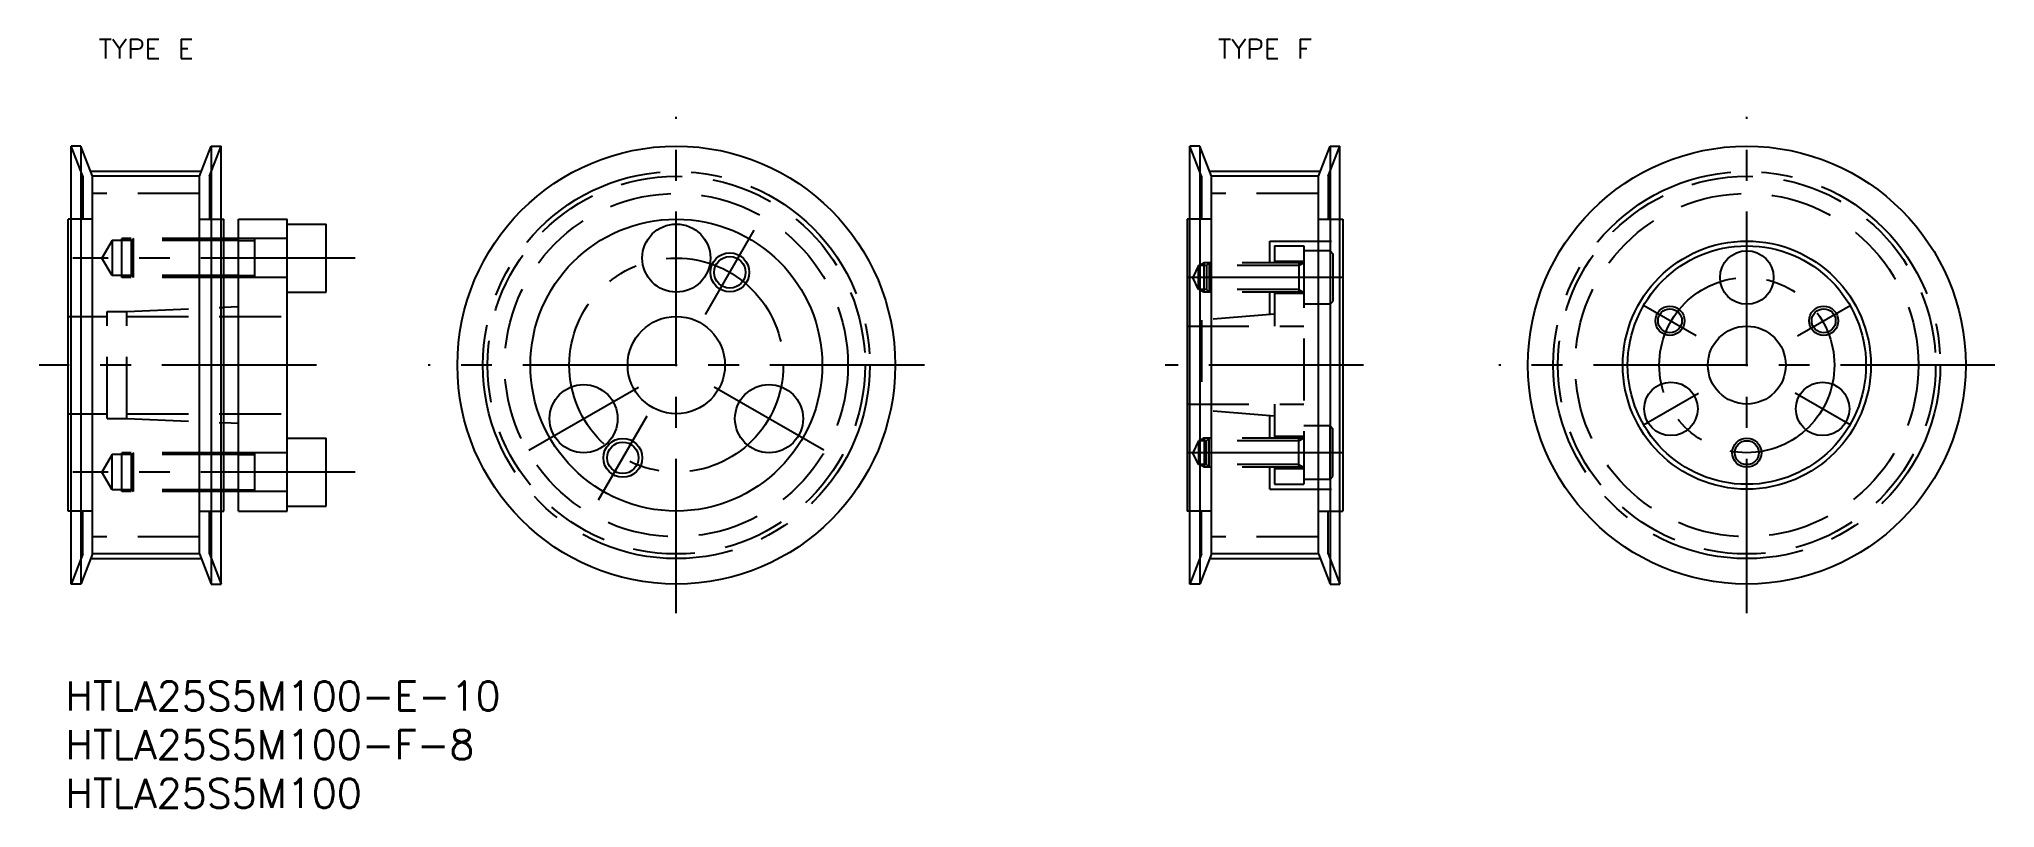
# Model space of a CAD drawing. Extents: x -3 to 198, y -13 to 66.
import ezdxf
from ezdxf.enums import TextEntityAlignment as Align

# ---------------------------------------------------------------- set-up
doc = ezdxf.new("R2010")
doc.units = 0
doc.header["$LTSCALE"] = 0.5
doc.linetypes.add('CENTER', pattern=[50.8, 31.75, -6.35, 6.35, -6.35])
doc.linetypes.add('DASHED', pattern=[19.05, 12.7, -6.35])
for name, color, linetype in [('MSM_CENTER', 1, 'CENTER'), ('MSM_CONTINUOUS', 7, 'CONTINUOUS'), ('MSM_DASHED', 4, 'DASHED'), ('MSM_NARROW', 5, 'CONTINUOUS'), ('MSM_PART_NUMBER', 7, 'CONTINUOUS')]:
    doc.layers.add(name, color=color, linetype=linetype)
doc.styles.add('MISUMI', font='txt.shx')
doc.styles.get("Standard").update_dxf_attribs({"font": 'txt.shx', "height": 3, "bigfont": 'bigfont.shx'})

# ---------------------------------------------------------------- blocks, each defined once
blk = doc.blocks.new('*U2')
at = {"layer": 'MSM_PART_NUMBER'}
blk.add_text('HTLA25S5M100-E-10', height=3, dxfattribs=at).set_placement((0, -3))
blk = doc.blocks.new('*U3')
at = {"layer": 'MSM_PART_NUMBER'}
blk.add_text('HTLA25S5M100', height=3, dxfattribs=at).set_placement((0, -13))
blk = doc.blocks.new('*U5')
at = {"layer": 'MSM_PART_NUMBER'}
blk.add_text('HTLA25S5M100-F-8', height=3, dxfattribs=at).set_placement((0, -8))

msp = doc.modelspace()

# ---------------------------------------------------------------- linework, layer by layer
at = {"layer": 'MSM_CENTER'}
for p, q in [((62.8, 7), (62.8, 58)), ((172.84, 7), (172.84, 58)), ((13.99, 52.4), (2.61, 52.4)), ((128.99, 52.4), (117.61, 52.4)), ((65.8, 37.7), (70.8, 46.36)), ((29.8, 43.5), (0.76, 43.5)), ((131.3, 41.5), (115.43, 41.5)), ((167.64, 35.5), (162.23, 38.62)), ((178.04, 35.5), (183.45, 38.62)), ((25.8, 32.5), (-2.7, 32.5)), ((88.3, 32.5), (37.3, 32.5)), ((133.43, 32.5), (113.06, 32.5)), ((198.34, 32.5), (147.34, 32.5)), ((47.64, 23.75), (58.9, 30.25)), ((77.96, 23.75), (66.7, 30.25)), ((162.23, 26.38), (167.86, 29.62)), ((183.45, 26.38), (177.82, 29.62)), ((54.8, 18.64), (59.8, 27.3)), ((131.3, 23.5), (115.43, 23.5)), ((29.8, 21.5), (0.76, 21.5)), ((13.99, 12.6), (2.61, 12.6)), ((128.99, 12.6), (117.61, 12.6))]:
    msp.add_line(p, q, dxfattribs=at)
for centre, radius in [((62.8, 32.5), 19.89), ((172.84, 32.5), 19.89), ((62.8, 32.5), 11), ((172.84, 32.5), 9)]:
    msp.add_circle(centre, radius, dxfattribs=at)
at = {"layer": 'MSM_CONTINUOUS'}
for p, q in [((0.6, 10), (0.6, 55)), ((1.6, 55), (0.6, 55)), ((1.6, 55), (1.6, 10)), ((2.8, 51.92), (1.6, 55)), ((13.8, 51.92), (15, 55)), ((15, 55), (15, 10)), ((15, 55), (16, 55)), ((16, 10), (16, 55)), ((115.6, 10), (115.6, 55)), ((116.6, 55), (115.6, 55)), ((116.6, 55), (116.6, 10)), ((117.8, 51.92), (116.6, 55)), ((128.8, 51.92), (130, 55)), ((130, 55), (130, 10)), ((130, 55), (131, 55)), ((131, 10), (131, 55)), ((2.8, 13.09), (2.8, 51.92)), ((13.8, 51.92), (2.8, 51.92)), ((13.8, 13.09), (13.8, 51.92)), ((117.8, 13.09), (117.8, 51.92)), ((128.8, 51.92), (117.8, 51.92)), ((128.8, 13.09), (128.8, 51.92)), ((0.3, 17.5), (0.3, 47.5)), ((0.6, 47.5), (0.3, 47.5)), ((16, 47.5), (16.3, 47.5)), ((16.3, 17.5), (16.3, 47.5)), ((17.8, 17.5), (17.8, 47.5)), ((17.8, 47.5), (22.8, 47.5)), ((22.8, 17.5), (22.8, 47.5)), ((22.8, 47), (26.8, 47)), ((26.8, 40), (26.8, 47)), ((115.3, 47.5), (115.3, 17.5)), ((115.6, 47.5), (115.3, 47.5)), ((131, 47.5), (131.3, 47.5)), ((131.3, 47.5), (131.3, 17.5)), ((17.8, 45.3), (16.3, 45.3)), ((17.8, 41.7), (16.3, 41.7)), ((17.8, 38.5), (16.3, 38.43)), ((22.8, 40), (26.8, 40)), ((17.8, 26.5), (16.3, 26.57)), ((22.8, 25), (26.8, 25)), ((26.8, 18), (26.8, 25)), ((17.8, 23.3), (16.3, 23.3)), ((17.8, 19.7), (16.3, 19.7)), ((0.6, 17.5), (0.3, 17.5)), ((16, 17.5), (16.3, 17.5)), ((17.8, 17.5), (22.8, 17.5)), ((22.8, 18), (26.8, 18)), ((115.6, 17.5), (115.3, 17.5)), ((131, 17.5), (131.3, 17.5)), ((2.8, 13.09), (1.6, 10)), ((13.8, 13.09), (2.8, 13.09)), ((13.8, 13.09), (15, 10)), ((117.8, 13.09), (116.6, 10)), ((128.8, 13.09), (117.8, 13.09)), ((128.8, 13.09), (130, 10)), ((1.6, 10), (0.6, 10)), ((15, 10), (16, 10)), ((116.6, 10), (115.6, 10)), ((130, 10), (131, 10))]:
    msp.add_line(p, q, dxfattribs=at)
for centre, radius in [((62.8, 32.5), 22.5), ((172.84, 32.5), 22.5), ((62.8, 32.5), 15), ((62.8, 43.5), 3.5), ((172.84, 32.5), 12.75), ((172.84, 32.5), 12.25), ((172.84, 41.5), 2.75), ((68.3, 42.03), 1.62), ((164.94, 37.06), 1.23), ((180.74, 37.06), 1.23), ((62.8, 32.5), 5), ((172.84, 32.5), 4), ((53.27, 27), 3.5), ((72.33, 27), 3.5), ((165.04, 28), 2.75), ((180.63, 28), 2.75), ((57.3, 22.97), 1.62), ((172.84, 23.5), 1.23)]:
    msp.add_circle(centre, radius, dxfattribs=at)
at = {"layer": 'MSM_DASHED'}
for p, q in [((1.8, 51.92), (0.6, 55)), ((14.8, 51.92), (16, 55)), ((116.8, 51.92), (115.6, 55)), ((129.8, 51.92), (131, 55)), ((1.8, 51.92), (1.8, 47.5)), ((14.8, 51.92), (14.8, 47.5)), ((116.8, 51.92), (116.8, 47.5)), ((129.8, 51.92), (129.8, 47.5)), ((13.8, 50.14), (2.8, 50.14)), ((128.8, 50.14), (117.8, 50.14)), ((2.8, 47.5), (0.6, 47.5)), ((13.8, 47.5), (16, 47.5)), ((117.8, 47.5), (115.6, 47.5)), ((128.8, 47.5), (131, 47.5)), ((4.8, 45.3), (3.76, 43.5)), ((16.3, 45.3), (4.8, 45.3)), ((4.8, 45.3), (4.8, 41.7)), ((16.3, 45.5), (5.8, 45.5)), ((5.8, 41.5), (5.8, 45.5)), ((7, 45.5), (6.8, 45.3)), ((6.8, 41.7), (6.8, 45.3)), ((7, 41.5), (7, 45.5)), ((22.8, 45.5), (17.8, 45.5)), ((17.8, 45.3), (19.47, 45.3)), ((19.47, 41.5), (19.47, 45.5)), ((123.8, 45.25), (131.3, 45.25)), ((123.8, 43), (123.8, 45.25)), ((124.3, 44.75), (127.3, 44.75)), ((124.3, 44.75), (124.3, 43)), ((127.3, 44.75), (127.3, 20.25)), ((130, 44.25), (127.3, 44.25)), ((130, 44.25), (130, 38.75)), ((130, 44.25), (130.3, 43.95)), ((4.8, 41.7), (3.76, 43.5)), ((116.46, 42.73), (115.88, 41.5)), ((126.8, 42.73), (116.46, 42.73)), ((116.46, 40.27), (116.46, 42.73)), ((117.05, 43), (116.58, 42.73)), ((127.3, 43), (117.05, 43)), ((117.05, 40), (117.05, 43)), ((117.3, 42.73), (117.57, 43)), ((117.3, 42.73), (117.3, 40.27)), ((117.57, 43), (117.57, 40)), ((127.3, 43.15), (124.3, 43.15)), ((126.8, 43), (126.8, 40)), ((126.8, 42.73), (127.27, 43)), ((130.3, 43.95), (130.3, 39.05)), ((16.3, 41.7), (4.8, 41.7)), ((16.3, 41.5), (5.8, 41.5)), ((7, 41.5), (6.8, 41.7)), ((17.8, 41.7), (19.47, 41.7)), ((22.8, 41.5), (17.8, 41.5)), ((116.46, 40.27), (115.88, 41.5)), ((126.8, 40.27), (116.46, 40.27)), ((117.04, 40), (116.57, 40.27)), ((117.57, 40), (117.3, 40.27)), ((126.8, 40.27), (127.27, 40)), ((6.3, 38), (16.3, 38.43)), ((127.3, 40), (117.04, 40)), ((123.8, 37.71), (123.8, 40)), ((124.3, 40), (124.3, 36.5)), ((127.3, 39.85), (124.3, 39.85)), ((130, 38.75), (127.3, 38.75)), ((130, 38.75), (130.3, 39.05)), ((0.3, 37.5), (4.3, 37.5)), ((4.3, 38), (6.3, 38)), ((4.3, 27), (4.3, 38)), ((6.3, 27), (6.3, 38)), ((6.3, 37.5), (22.8, 37.5)), ((115.3, 36.5), (127.3, 36.5)), ((124.3, 37.75), (116.8, 37.12)), ((116.8, 37.12), (116.8, 27.88)), ((115.3, 28.5), (127.3, 28.5)), ((124.3, 28.5), (124.3, 25)), ((0.3, 27.5), (4.3, 27.5)), ((4.3, 27), (6.3, 27)), ((6.3, 27.5), (22.8, 27.5)), ((6.3, 27), (16.3, 26.57)), ((124.3, 27.25), (116.8, 27.88)), ((123.8, 25), (123.8, 27.29)), ((130, 26.25), (127.3, 26.25)), ((130, 20.75), (130, 26.25)), ((130, 26.25), (130.3, 25.95)), ((116.46, 24.73), (115.88, 23.5)), ((116.46, 24.73), (116.46, 22.27)), ((126.8, 24.73), (116.46, 24.73)), ((117.04, 25), (116.57, 24.73)), ((127.3, 25), (117.04, 25)), ((117.05, 25), (117.05, 22)), ((117.57, 25), (117.3, 24.73)), ((117.3, 22.27), (117.3, 24.73)), ((117.57, 22), (117.57, 25)), ((127.3, 25.15), (124.3, 25.15)), ((126.8, 22), (126.8, 25)), ((126.8, 24.73), (127.27, 25)), ((130.3, 21.05), (130.3, 25.95)), ((4.8, 23.3), (3.76, 21.5)), ((16.3, 23.3), (4.8, 23.3)), ((4.8, 19.7), (4.8, 23.3)), ((16.3, 23.5), (5.8, 23.5)), ((5.8, 19.5), (5.8, 23.5)), ((7, 23.5), (6.8, 23.3)), ((6.8, 19.7), (6.8, 23.3)), ((7, 19.5), (7, 23.5)), ((22.8, 23.5), (17.8, 23.5)), ((17.8, 23.3), (19.47, 23.3)), ((19.47, 19.5), (19.47, 23.5)), ((116.46, 22.27), (115.88, 23.5)), ((126.8, 22.27), (116.46, 22.27)), ((117.05, 22), (116.58, 22.27)), ((117.3, 22.27), (117.57, 22)), ((126.8, 22.27), (127.27, 22)), ((4.8, 19.7), (3.76, 21.5)), ((127.3, 22), (117.05, 22)), ((123.8, 19.75), (123.8, 22)), ((124.3, 22), (124.3, 20.25)), ((127.3, 21.85), (124.3, 21.85)), ((124.3, 20.25), (127.3, 20.25)), ((130, 20.75), (127.3, 20.75)), ((130, 20.75), (130.3, 21.05)), ((16.3, 19.7), (4.8, 19.7)), ((16.3, 19.5), (5.8, 19.5)), ((7, 19.5), (6.8, 19.7)), ((17.8, 19.7), (19.47, 19.7)), ((22.8, 19.5), (17.8, 19.5)), ((123.8, 19.75), (131.3, 19.75)), ((2.8, 17.5), (0.6, 17.5)), ((1.8, 13.09), (1.8, 17.5)), ((13.8, 17.5), (16, 17.5)), ((14.8, 13.09), (14.8, 17.5)), ((117.8, 17.5), (115.6, 17.5)), ((116.8, 13.09), (116.8, 17.5)), ((128.8, 17.5), (131, 17.5)), ((129.8, 13.09), (129.8, 17.5)), ((13.8, 14.85), (2.8, 14.85)), ((128.8, 14.85), (117.8, 14.85)), ((1.8, 13.09), (0.6, 10)), ((14.8, 13.09), (16, 10)), ((116.8, 13.09), (115.6, 10)), ((129.8, 13.09), (131, 10))]:
    msp.add_line(p, q, dxfattribs=at)
for centre, radius in [((62.8, 32.5), 19.41), ((172.84, 32.5), 19.41), ((62.8, 32.5), 17.64), ((172.84, 32.5), 17.64)]:
    msp.add_circle(centre, radius, dxfattribs=at)
at = {"layer": 'MSM_NARROW'}
for p, q in [((17.8, 45.5), (16.3, 45.5)), ((17.8, 41.5), (16.3, 41.5)), ((17.8, 23.5), (16.3, 23.5)), ((17.8, 19.5), (16.3, 19.5))]:
    msp.add_line(p, q, dxfattribs=at)
for centre, radius in [((68.3, 42.03), 2), ((164.94, 37.06), 1.5), ((180.74, 37.06), 1.5), ((57.3, 22.97), 2), ((172.84, 23.5), 1.5)]:
    msp.add_circle(centre, radius, dxfattribs=at)

# ---------------------------------------------------------------- block references
at = {"layer": 'MSM_CONTINUOUS'}
for name in ['*U2', '*U5', '*U3']:
    msp.add_blockref(name, (0, 0), dxfattribs=at)

# ---------------------------------------------------------------- texts
at = {"layer": 'MSM_PART_NUMBER', "style": 'MISUMI'}
for s, p in [('TYPE E', (8.3, 65)), ('TYPE F', (123.3, 65))]:
    msp.add_text(s, height=2, dxfattribs=at).set_placement(p, align=Align.MIDDLE_CENTER)

doc.saveas('drawing.dxf')
